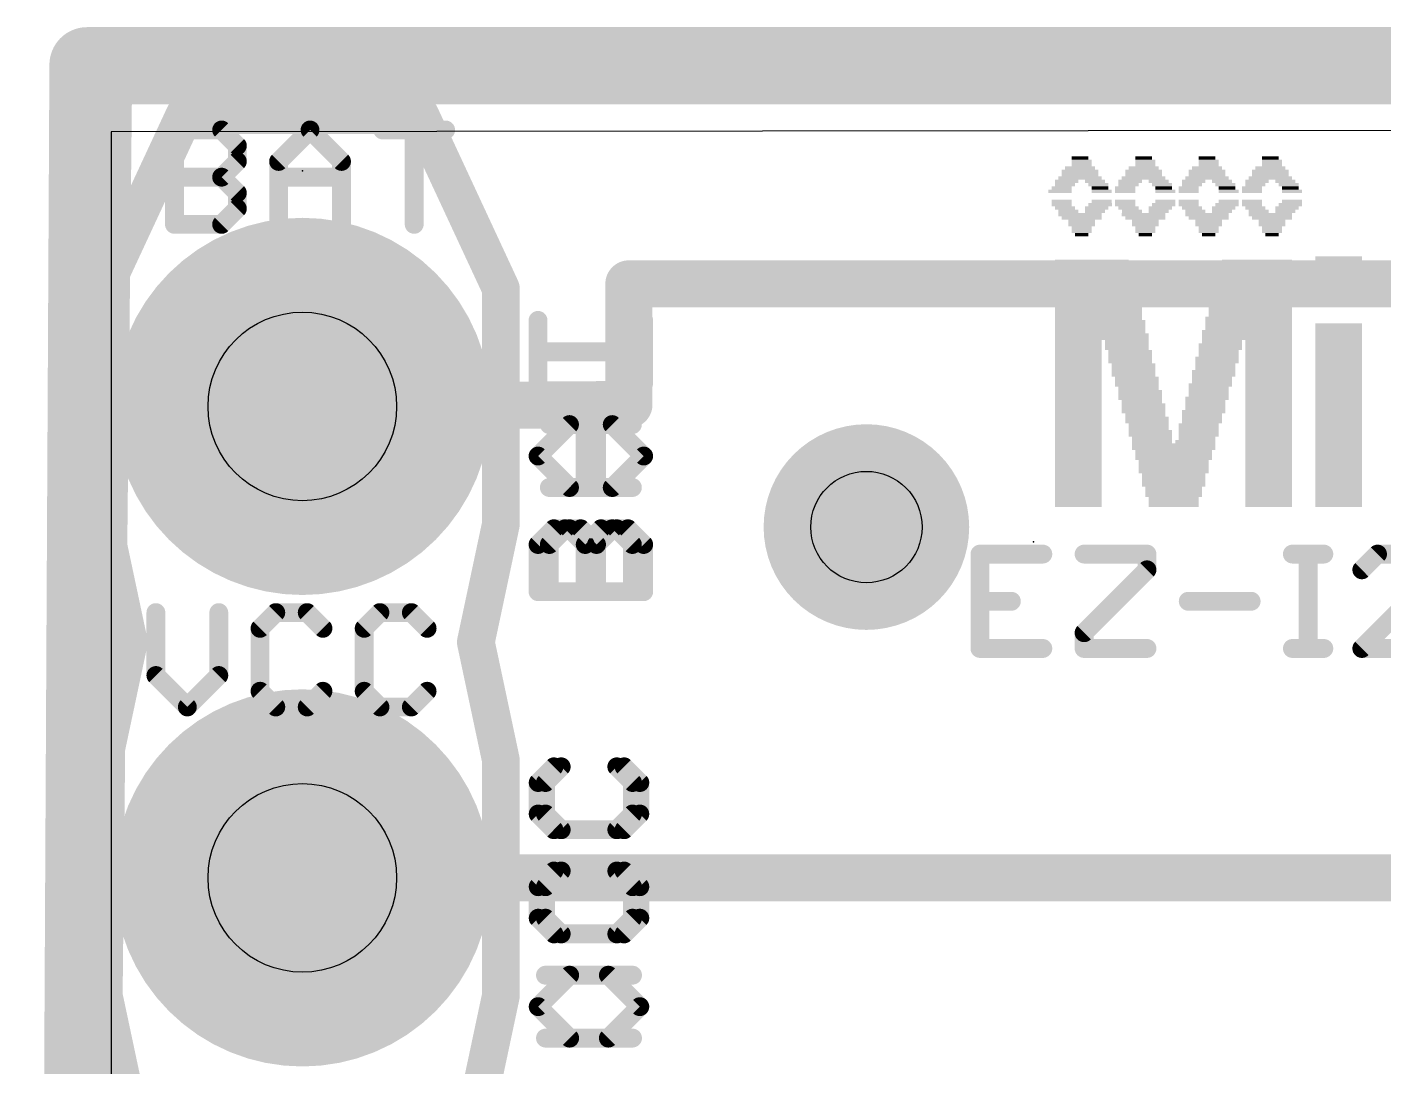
# Model space of a CAD drawing. Extents: x -0.2 to 20.2, y 6.5 to 22.4.
# Drawn here: x -0.24 to 7.07, y 16.78 to 22.38 of the extents above; entities that cross this region are included whole.
import ezdxf

# ---------------------------------------------------------------- set-up
doc = ezdxf.new("R2010")
doc.units = 0
for name, color, linetype in [('1', 14, 'CONTINUOUS'), ('16', 174, 'CONTINUOUS'), ('17', 94, 'CONTINUOUS'), ('18', 94, 'CONTINUOUS'), ('20', 178, 'CONTINUOUS'), ('21', 251, 'CONTINUOUS'), ('23', 178, 'CONTINUOUS'), ('25', 251, 'CONTINUOUS'), ('26', 251, 'CONTINUOUS'), ('29', 251, 'CONTINUOUS'), ('30', 251, 'CONTINUOUS'), ('44', 251, 'CONTINUOUS'), ('51', 251, 'CONTINUOUS')]:
    doc.layers.add(name, color=color, linetype=linetype)

# ---------------------------------------------------------------- blocks, each defined once
blk = doc.blocks.new('RECT')
blk.add_solid([(-0.5, -0.5), (0.5, -0.5), (-0.5, 0.5), (0.5, 0.5)])
blk = doc.blocks.new('ROUNDP')
at = {"const_width": 0.5}
blk.add_lwpolyline([(0, -0.25, 1), (0, 0.25, 1), (0, -0.25)], format="xyb", dxfattribs=at)
blk = doc.blocks.new('ROUNDV')
at = {"const_width": 0.5}
blk.add_lwpolyline([(0, -0.25, 1), (0, 0.25, 1), (0, -0.25)], format="xyb", dxfattribs=at)

msp = doc.modelspace()

# ---------------------------------------------------------------- linework, layer by layer
at = {"layer": '1', "const_width": 0.4064}
for points in [[(-0.04, 6.69), (0.12, 22.17)], [(0.12, 22.17), (19.17, 22.17)]]:
    msp.add_lwpolyline(points, dxfattribs=at)
at = {"layer": '1', "const_width": 0.2032}
for points in [[(0.2216, 22.1689, 1), (0.0184, 22.1711)], [(0.12, 22.2716, 1), (0.12, 22.0684)]]:
    msp.add_lwpolyline(points, format="xyb", dxfattribs=at)
at = {"layer": '16'}
for points, const_width in [([(0, 6.73), (0.08, 22.18)], 0.4064), ([(0.08, 22.18), (19.13, 22.18)], 0.4064), ([(3, 20.35), (3, 21)], 0.254), ([(3, 21), (16.53, 21)], 0.254), ([(1.24, 20.34), (3, 20.35)], 0.254), ([(1.24, 17.8), (19.02, 17.8)], 0.254)]:
    msp.add_lwpolyline(points, dxfattribs=dict(at, const_width=const_width))
for points, const_width in [([(0.08, 22.2816, 1), (0.08, 22.0784)], 0.2032), ([(0.1816, 22.1795, 1), (-0.0216, 22.1805)], 0.2032), ([(3.0635, 21, 1), (2.9365, 21)], 0.127), ([(3, 21.0635, 1), (3, 20.9365)], 0.127), ([(3.0004, 20.2865, 1), (2.9996, 20.4135)], 0.127), ([(1.2396, 20.4035, 1), (1.2404, 20.2765)], 0.127), ([(2.9365, 20.35, 1), (3.0635, 20.35)], 0.127), ([(1.24, 17.8635, 1), (1.24, 17.7365)], 0.127)]:
    msp.add_lwpolyline(points, format="xyb", dxfattribs=dict(at, const_width=const_width))
at = {"layer": '20'}
for p, q in [((20.065, 21.84), (0.21, 21.82)), ((0.21, 21.82), (0.21, 6.61))]:
    msp.add_line(p, q, dxfattribs=at)
at = {"layer": '21', "const_width": 0.2032}
for points in [[(0.17, 20.975), (0.605, 21.91)], [(0.605, 21.91), (1.875, 21.91)], [(1.875, 21.91), (2.31, 20.975)], [(0.17, 19.705), (0.17, 20.975)], [(2.31, 20.975), (2.31, 19.705)], [(0.305, 19.07), (0.17, 19.705)], [(2.31, 19.705), (2.175, 19.07)], [(0.17, 18.435), (0.305, 19.07)], [(2.175, 19.07), (2.31, 18.435)], [(0.17, 17.165), (0.17, 18.435)], [(2.31, 18.435), (2.31, 17.165)], [(0.305, 16.53), (0.17, 17.165)], [(2.31, 17.165), (2.175, 16.53)]]:
    msp.add_lwpolyline(points, dxfattribs=at)
at = {"layer": '21', "const_width": 0.1016}
for points in [[(0.605, 21.9608, 1), (0.605, 21.8592)], [(0.6511, 21.8886, 1), (0.5589, 21.9314)], [(1.9211, 21.9314, 1), (1.8289, 21.8886)], [(1.875, 21.8592, 1), (1.875, 21.9608)], [(0.2208, 20.975, 1), (0.1192, 20.975)], [(2.3608, 20.975, 1), (2.2592, 20.975)], [(0.1239, 20.9964, 1), (0.2161, 20.9536)], [(2.2639, 20.9536, 1), (2.3561, 20.9964)], [(0.2197, 19.7156, 1), (0.1203, 19.6944)], [(0.1192, 19.705, 1), (0.2208, 19.705)], [(2.2592, 19.705, 1), (2.3608, 19.705)], [(2.3597, 19.6944, 1), (2.2603, 19.7156)], [(0.3547, 19.0594, 1), (0.2553, 19.0806)], [(2.2247, 19.0806, 1), (2.1253, 19.0594)], [(0.2553, 19.0594, 1), (0.3547, 19.0806)], [(2.1253, 19.0806, 1), (2.2247, 19.0594)], [(0.2208, 18.435, 1), (0.1192, 18.435)], [(2.3608, 18.435, 1), (2.2592, 18.435)], [(0.1203, 18.4456, 1), (0.2197, 18.4244)], [(2.2603, 18.4244, 1), (2.3597, 18.4456)], [(0.2197, 17.1756, 1), (0.1203, 17.1544)], [(2.3597, 17.1544, 1), (2.2603, 17.1756)], [(0.1192, 17.165, 1), (0.2208, 17.165)], [(2.2592, 17.165, 1), (2.3608, 17.165)]]:
    msp.add_lwpolyline(points, format="xyb", dxfattribs=at)
at = {"layer": '23'}
for p in [(1.24, 21.61), (5.18, 19.61)]:
    msp.add_point(p, dxfattribs=at)
at = {"layer": '25', "const_width": 0.1016}
for points in [[(0.5508, 21.3208), (0.5508, 21.8292)], [(0.5508, 21.8292), (0.805, 21.8292)], [(0.805, 21.8292), (0.8898, 21.7445)], [(1.1121, 21.6598), (1.2816, 21.8292)], [(1.2816, 21.8292), (1.4511, 21.6598)], [(1.6734, 21.8292), (2.0124, 21.8292)], [(1.8429, 21.3208), (1.8429, 21.8292)], [(0.8898, 21.7445), (0.8898, 21.6598)], [(0.8898, 21.6598), (0.805, 21.575)], [(1.1121, 21.3208), (1.1121, 21.6598)], [(1.4511, 21.6598), (1.4511, 21.3208)], [(0.5508, 21.575), (0.805, 21.575)], [(0.805, 21.575), (0.8898, 21.4903)], [(1.1121, 21.575), (1.4511, 21.575)], [(0.8898, 21.4903), (0.8898, 21.4055)], [(0.8898, 21.4055), (0.805, 21.3208)], [(0.805, 21.3208), (0.5508, 21.3208)], [(2.5104, 20.4645), (2.5104, 20.8034)], [(3.0188, 20.634), (2.5104, 20.634)], [(2.5104, 20.0727), (2.6798, 20.2421)], [(2.6798, 20.2421), (3.0188, 20.2421)], [(2.7646, 19.9032), (2.7646, 20.2421)], [(2.6798, 19.9032), (2.5104, 20.0727)], [(3.0188, 19.9032), (2.6798, 19.9032)], [(2.5104, 19.5961), (2.5951, 19.6808)], [(2.5951, 19.6808), (2.6798, 19.6808)], [(2.6798, 19.6808), (2.7646, 19.5961)], [(2.7646, 19.5961), (2.8493, 19.6808)], [(2.8493, 19.6808), (2.9341, 19.6808)], [(2.9341, 19.6808), (3.0188, 19.5961)], [(2.5104, 19.3419), (2.5104, 19.5961)], [(2.7646, 19.3419), (2.7646, 19.5961)], [(3.0188, 19.5961), (3.0188, 19.3419)], [(5.2308, 19.5444), (4.8919, 19.5444)], [(4.8919, 19.5444), (4.8919, 19.036)], [(5.4532, 19.5444), (5.7922, 19.5444)], [(5.7922, 19.5444), (5.7922, 19.4597)], [(6.5758, 19.5444), (6.7453, 19.5444)], [(6.6606, 19.036), (6.6606, 19.5444)], [(7.0348, 19.5444), (6.95, 19.4597)], [(7.2042, 19.5444), (7.0348, 19.5444)], [(5.7922, 19.4597), (5.4532, 19.1207)], [(3.0188, 19.3419), (2.5104, 19.3419)], [(6.95, 19.036), (7.289, 19.375)], [(4.8919, 19.2902), (5.0614, 19.2902)], [(6.0145, 19.2902), (6.3535, 19.2902)], [(0.4508, 19.2292), (0.4508, 18.8903)], [(0.7898, 18.8903), (0.7898, 19.2292)], [(1.0968, 19.2292), (1.0121, 19.1445)], [(1.2663, 19.2292), (1.0968, 19.2292)], [(1.3511, 19.1445), (1.2663, 19.2292)], [(1.6582, 19.2292), (1.5734, 19.1445)], [(1.8276, 19.2292), (1.6582, 19.2292)], [(1.9124, 19.1445), (1.8276, 19.2292)], [(1.0121, 19.1445), (1.0121, 18.8055)], [(1.5734, 19.1445), (1.5734, 18.8055)], [(5.4532, 19.1207), (5.4532, 19.036)], [(4.8919, 19.036), (5.2308, 19.036)], [(5.4532, 19.036), (5.7922, 19.036)], [(6.5758, 19.036), (6.7453, 19.036)], [(7.289, 19.036), (6.95, 19.036)], [(0.4508, 18.8903), (0.6203, 18.7208)], [(0.6203, 18.7208), (0.7898, 18.8903)], [(1.0121, 18.8055), (1.0968, 18.7208)], [(1.2663, 18.7208), (1.3511, 18.8055)], [(1.5734, 18.8055), (1.6582, 18.7208)], [(1.8276, 18.7208), (1.9124, 18.8055)], [(1.0968, 18.7208), (1.2663, 18.7208)], [(1.6582, 18.7208), (1.8276, 18.7208)], [(2.6351, 18.3984), (2.5504, 18.3137)], [(3.0588, 18.3137), (2.9741, 18.3984)], [(2.5504, 18.3137), (2.5504, 18.1442)], [(3.0588, 18.1442), (3.0588, 18.3137)], [(2.5504, 18.1442), (2.6351, 18.0595)], [(2.9741, 18.0595), (3.0588, 18.1442)], [(2.6351, 18.0595), (2.9741, 18.0595)], [(2.6351, 17.8371), (2.5504, 17.7524)], [(3.0588, 17.7524), (2.9741, 17.8371)], [(2.5504, 17.7524), (2.5504, 17.5829)], [(3.0588, 17.5829), (3.0588, 17.7524)], [(2.5504, 17.5829), (2.6351, 17.4982)], [(2.9741, 17.4982), (3.0588, 17.5829)], [(2.6351, 17.4982), (2.9741, 17.4982)], [(2.8893, 17.2758), (2.5504, 17.2758)], [(3.0588, 17.1063), (2.8893, 17.2758)], [(2.8893, 16.9369), (3.0588, 17.1063)], [(2.5504, 16.9369), (2.8893, 16.9369)]]:
    msp.add_lwpolyline(points, dxfattribs=at)
at = {"layer": '25', "const_width": 0.0508}
for points in [[(0.5762, 21.8292, 1), (0.5254, 21.8292)], [(0.5508, 21.8546, 1), (0.5508, 21.8038)], [(0.823, 21.8472, 1), (0.7871, 21.8113)], [(0.805, 21.8038, 1), (0.805, 21.8546)], [(1.2995, 21.8472, 1), (1.2636, 21.8113)], [(1.2995, 21.8113, 1), (1.2636, 21.8472)], [(1.6734, 21.8546, 1), (1.6734, 21.8038)], [(1.8683, 21.8292, 1), (1.8175, 21.8292)], [(2.0124, 21.8038, 1), (2.0124, 21.8546)], [(0.9152, 21.7445, 1), (0.8644, 21.7445)], [(0.8718, 21.7265, 1), (0.9077, 21.7625)], [(0.8644, 21.6598, 1), (0.9152, 21.6598)], [(0.9077, 21.6418, 1), (0.8718, 21.6777)], [(1.1375, 21.6598, 1), (1.0867, 21.6598)], [(1.0941, 21.6777, 1), (1.1301, 21.6418)], [(1.4765, 21.6598, 1), (1.4257, 21.6598)], [(1.4331, 21.6418, 1), (1.469, 21.6777)], [(0.5508, 21.6004, 1), (0.5508, 21.5496)], [(0.823, 21.593, 1), (0.7871, 21.5571)], [(0.7871, 21.593, 1), (0.823, 21.5571)], [(0.805, 21.5496, 1), (0.805, 21.6004)], [(1.1121, 21.6004, 1), (1.1121, 21.5496)], [(1.4511, 21.5496, 1), (1.4511, 21.6004)], [(0.9152, 21.4903, 1), (0.8644, 21.4903)], [(0.8718, 21.4723, 1), (0.9077, 21.5082)], [(0.8644, 21.4055, 1), (0.9152, 21.4055)], [(0.9077, 21.3876, 1), (0.8718, 21.4235)], [(0.5508, 21.3462, 1), (0.5508, 21.2954)], [(0.7871, 21.3388, 1), (0.823, 21.3028)], [(0.805, 21.2954, 1), (0.805, 21.3462)], [(0.5254, 21.3208, 1), (0.5762, 21.3208)], [(1.0867, 21.3208, 1), (1.1375, 21.3208)], [(1.4257, 21.3208, 1), (1.4765, 21.3208)], [(1.8175, 21.3208, 1), (1.8683, 21.3208)], [(2.5358, 20.8034, 1), (2.485, 20.8034)], [(2.5104, 20.6594, 1), (2.5104, 20.6086)], [(3.0188, 20.6086, 1), (3.0188, 20.6594)], [(2.485, 20.4645, 1), (2.5358, 20.4645)], [(2.6798, 20.2675, 1), (2.6798, 20.2167)], [(2.6978, 20.2242, 1), (2.6619, 20.2601)], [(2.79, 20.2421, 1), (2.7392, 20.2421)], [(3.0188, 20.2167, 1), (3.0188, 20.2675)], [(2.5283, 20.0906, 1), (2.4924, 20.0547)], [(2.4924, 20.0906, 1), (2.5283, 20.0547)], [(2.6798, 19.9286, 1), (2.6798, 19.8778)], [(2.6619, 19.8852, 1), (2.6978, 19.9211)], [(2.7392, 19.9032, 1), (2.79, 19.9032)], [(3.0188, 19.8778, 1), (3.0188, 19.9286)], [(2.5951, 19.7062, 1), (2.5951, 19.6554)], [(2.6131, 19.6629, 1), (2.5771, 19.6988)], [(2.6978, 19.6988, 1), (2.6619, 19.6629)], [(2.6798, 19.6554, 1), (2.6798, 19.7062)], [(2.8493, 19.7062, 1), (2.8493, 19.6554)], [(2.8673, 19.6629, 1), (2.8314, 19.6988)], [(2.952, 19.6988, 1), (2.9161, 19.6629)], [(2.9341, 19.6554, 1), (2.9341, 19.7062)], [(2.5358, 19.5961, 1), (2.485, 19.5961)], [(2.4924, 19.614, 1), (2.5283, 19.5781)], [(2.79, 19.5961, 1), (2.7392, 19.5961)], [(2.7466, 19.614, 1), (2.7825, 19.5781)], [(2.7466, 19.5781, 1), (2.7825, 19.614)], [(3.0442, 19.5961, 1), (2.9934, 19.5961)], [(3.0008, 19.5781, 1), (3.0368, 19.614)], [(4.8919, 19.5698, 1), (4.8919, 19.519)], [(4.9173, 19.5444, 1), (4.8665, 19.5444)], [(5.2308, 19.519, 1), (5.2308, 19.5698)], [(5.4532, 19.5698, 1), (5.4532, 19.519)], [(5.8176, 19.5444, 1), (5.7668, 19.5444)], [(5.7922, 19.519, 1), (5.7922, 19.5698)], [(6.5758, 19.5698, 1), (6.5758, 19.519)], [(6.686, 19.5444, 1), (6.6352, 19.5444)], [(6.7453, 19.519, 1), (6.7453, 19.5698)], [(7.0348, 19.5698, 1), (7.0348, 19.519)], [(7.0527, 19.5265, 1), (7.0168, 19.5624)], [(5.7668, 19.4597, 1), (5.8176, 19.4597)], [(5.8101, 19.4417, 1), (5.7742, 19.4777)], [(6.9321, 19.4777, 1), (6.968, 19.4417)], [(2.5104, 19.3673, 1), (2.5104, 19.3165)], [(3.0188, 19.3165, 1), (3.0188, 19.3673)], [(2.485, 19.3419, 1), (2.5358, 19.3419)], [(2.7392, 19.3419, 1), (2.79, 19.3419)], [(2.9934, 19.3419, 1), (3.0442, 19.3419)], [(4.8919, 19.3156, 1), (4.8919, 19.2648)], [(5.0614, 19.2648, 1), (5.0614, 19.3156)], [(6.0145, 19.3156, 1), (6.0145, 19.2648)], [(6.3535, 19.2648, 1), (6.3535, 19.3156)], [(0.4762, 19.2292, 1), (0.4254, 19.2292)], [(0.8152, 19.2292, 1), (0.7644, 19.2292)], [(1.0968, 19.2546, 1), (1.0968, 19.2038)], [(1.1148, 19.2113, 1), (1.0789, 19.2472)], [(1.2843, 19.2472, 1), (1.2484, 19.2113)], [(1.2663, 19.2038, 1), (1.2663, 19.2546)], [(1.6582, 19.2546, 1), (1.6582, 19.2038)], [(1.6761, 19.2113, 1), (1.6402, 19.2472)], [(1.8456, 19.2472, 1), (1.8097, 19.2113)], [(1.8276, 19.2038, 1), (1.8276, 19.2546)], [(0.9941, 19.1625, 1), (1.0301, 19.1265)], [(1.0375, 19.1445, 1), (0.9867, 19.1445)], [(1.3331, 19.1265, 1), (1.369, 19.1625)], [(1.5988, 19.1445, 1), (1.548, 19.1445)], [(1.5555, 19.1625, 1), (1.5914, 19.1265)], [(1.8944, 19.1265, 1), (1.9303, 19.1625)], [(5.4786, 19.1207, 1), (5.4278, 19.1207)], [(5.4352, 19.1387, 1), (5.4712, 19.1028)], [(4.8919, 19.0614, 1), (4.8919, 19.0106)], [(5.2308, 19.0106, 1), (5.2308, 19.0614)], [(5.4532, 19.0614, 1), (5.4532, 19.0106)], [(5.7922, 19.0106, 1), (5.7922, 19.0614)], [(6.5758, 19.0614, 1), (6.5758, 19.0106)], [(6.7453, 19.0106, 1), (6.7453, 19.0614)], [(6.95, 19.0614, 1), (6.95, 19.0106)], [(4.8665, 19.036, 1), (4.9173, 19.036)], [(5.4278, 19.036, 1), (5.4786, 19.036)], [(6.6352, 19.036, 1), (6.686, 19.036)], [(6.9321, 19.054, 1), (6.968, 19.018)], [(0.4688, 18.9082, 1), (0.4328, 18.8723)], [(0.8077, 18.8723, 1), (0.7718, 18.9082)], [(0.4254, 18.8903, 1), (0.4762, 18.8903)], [(0.7644, 18.8903, 1), (0.8152, 18.8903)], [(1.0301, 18.8235, 1), (0.9941, 18.7876)], [(0.9867, 18.8055, 1), (1.0375, 18.8055)], [(1.369, 18.7876, 1), (1.3331, 18.8235)], [(1.548, 18.8055, 1), (1.5988, 18.8055)], [(1.5914, 18.8235, 1), (1.5555, 18.7876)], [(1.9303, 18.7876, 1), (1.8944, 18.8235)], [(0.6023, 18.7388, 1), (0.6382, 18.7028)], [(0.6023, 18.7028, 1), (0.6382, 18.7388)], [(1.0968, 18.7462, 1), (1.0968, 18.6954)], [(1.0789, 18.7028, 1), (1.1148, 18.7388)], [(1.2484, 18.7388, 1), (1.2843, 18.7028)], [(1.2663, 18.6954, 1), (1.2663, 18.7462)], [(1.6582, 18.7462, 1), (1.6582, 18.6954)], [(1.6402, 18.7028, 1), (1.6761, 18.7388)], [(1.8097, 18.7388, 1), (1.8456, 18.7028)], [(1.8276, 18.6954, 1), (1.8276, 18.7462)], [(2.6531, 18.3805, 1), (2.6171, 18.4164)], [(2.992, 18.4164, 1), (2.9561, 18.3805)], [(2.5324, 18.3317, 1), (2.5683, 18.2957)], [(2.5758, 18.3137, 1), (2.525, 18.3137)], [(3.0842, 18.3137, 1), (3.0334, 18.3137)], [(3.0408, 18.2957, 1), (3.0768, 18.3317)], [(2.5683, 18.1622, 1), (2.5324, 18.1263)], [(2.525, 18.1442, 1), (2.5758, 18.1442)], [(3.0334, 18.1442, 1), (3.0842, 18.1442)], [(3.0768, 18.1263, 1), (3.0408, 18.1622)], [(2.6351, 18.0849, 1), (2.6351, 18.0341)], [(2.6171, 18.0415, 1), (2.6531, 18.0774)], [(2.9561, 18.0774, 1), (2.992, 18.0415)], [(2.9741, 18.0341, 1), (2.9741, 18.0849)], [(2.6531, 17.8192, 1), (2.6171, 17.8551)], [(2.992, 17.8551, 1), (2.9561, 17.8192)], [(2.5324, 17.7704, 1), (2.5683, 17.7344)], [(2.5758, 17.7524, 1), (2.525, 17.7524)], [(3.0842, 17.7524, 1), (3.0334, 17.7524)], [(3.0408, 17.7344, 1), (3.0768, 17.7704)], [(2.5683, 17.6009, 1), (2.5324, 17.565)], [(3.0768, 17.565, 1), (3.0408, 17.6009)], [(2.525, 17.5829, 1), (2.5758, 17.5829)], [(2.6351, 17.5236, 1), (2.6351, 17.4728)], [(2.9741, 17.4728, 1), (2.9741, 17.5236)], [(3.0334, 17.5829, 1), (3.0842, 17.5829)], [(2.6171, 17.4802, 1), (2.6531, 17.5161)], [(2.9561, 17.5161, 1), (2.992, 17.4802)], [(2.5504, 17.3012, 1), (2.5504, 17.2504)], [(2.9073, 17.2938, 1), (2.8714, 17.2579)], [(2.8893, 17.2504, 1), (2.8893, 17.3012)], [(3.0768, 17.0884, 1), (3.0408, 17.1243)], [(3.0408, 17.0884, 1), (3.0768, 17.1243)], [(2.5504, 16.9623, 1), (2.5504, 16.9115)], [(2.8714, 16.9548, 1), (2.9073, 16.9189)], [(2.8893, 16.9115, 1), (2.8893, 16.9623)]]:
    msp.add_lwpolyline(points, format="xyb", dxfattribs=at)
at = {"layer": '26', "const_width": 0.1016}
for points in [[(3.0796, 20.4645), (3.0796, 20.8034)], [(2.5712, 20.634), (3.0796, 20.634)], [(2.9102, 20.2421), (2.5712, 20.2421)], [(2.8254, 19.9032), (2.8254, 20.2421)], [(3.0796, 20.0727), (2.9102, 20.2421)], [(2.9102, 19.9032), (3.0796, 20.0727)], [(2.5712, 19.9032), (2.9102, 19.9032)], [(2.6559, 19.6808), (2.5712, 19.5961)], [(2.7407, 19.6808), (2.6559, 19.6808)], [(2.8254, 19.5961), (2.7407, 19.6808)], [(2.9102, 19.6808), (2.8254, 19.5961)], [(2.9949, 19.6808), (2.9102, 19.6808)], [(3.0796, 19.5961), (2.9949, 19.6808)], [(2.5712, 19.5961), (2.5712, 19.3419)], [(2.8254, 19.3419), (2.8254, 19.5961)], [(3.0796, 19.3419), (3.0796, 19.5961)], [(2.5712, 19.3419), (3.0796, 19.3419)], [(2.5112, 18.3137), (2.5959, 18.3984)], [(2.9349, 18.3984), (3.0196, 18.3137)], [(2.5112, 18.1442), (2.5112, 18.3137)], [(3.0196, 18.3137), (3.0196, 18.1442)], [(2.5959, 18.0595), (2.5112, 18.1442)], [(3.0196, 18.1442), (2.9349, 18.0595)], [(2.9349, 18.0595), (2.5959, 18.0595)], [(2.5112, 17.7524), (2.5959, 17.8371)], [(2.9349, 17.8371), (3.0196, 17.7524)], [(2.5112, 17.5829), (2.5112, 17.7524)], [(3.0196, 17.7524), (3.0196, 17.5829)], [(2.5959, 17.4982), (2.5112, 17.5829)], [(3.0196, 17.5829), (2.9349, 17.4982)], [(2.9349, 17.4982), (2.5959, 17.4982)], [(2.5112, 17.1063), (2.6807, 17.2758)], [(2.6807, 17.2758), (3.0196, 17.2758)], [(2.6807, 16.9369), (2.5112, 17.1063)], [(3.0196, 16.9369), (2.6807, 16.9369)]]:
    msp.add_lwpolyline(points, dxfattribs=at)
at = {"layer": '26', "const_width": 0.0508}
for points in [[(3.105, 20.8034, 1), (3.0542, 20.8034)], [(2.5712, 20.6594, 1), (2.5712, 20.6086)], [(3.0796, 20.6086, 1), (3.0796, 20.6594)], [(3.0542, 20.4645, 1), (3.105, 20.4645)], [(2.5712, 20.2675, 1), (2.5712, 20.2167)], [(2.8508, 20.2421, 1), (2.8, 20.2421)], [(2.9281, 20.2601, 1), (2.8922, 20.2242)], [(2.9102, 20.2167, 1), (2.9102, 20.2675)], [(3.0976, 20.0547, 1), (3.0617, 20.0906)], [(3.0617, 20.0547, 1), (3.0976, 20.0906)], [(2.5712, 19.9286, 1), (2.5712, 19.8778)], [(2.8, 19.9032, 1), (2.8508, 19.9032)], [(2.8922, 19.9211, 1), (2.9281, 19.8852)], [(2.9102, 19.8778, 1), (2.9102, 19.9286)], [(2.6559, 19.7062, 1), (2.6559, 19.6554)], [(2.6739, 19.6629, 1), (2.638, 19.6988)], [(2.7586, 19.6988, 1), (2.7227, 19.6629)], [(2.7407, 19.6554, 1), (2.7407, 19.7062)], [(2.9102, 19.7062, 1), (2.9102, 19.6554)], [(2.9281, 19.6629, 1), (2.8922, 19.6988)], [(3.0129, 19.6988, 1), (2.9769, 19.6629)], [(2.9949, 19.6554, 1), (2.9949, 19.7062)], [(2.5966, 19.5961, 1), (2.5458, 19.5961)], [(2.5532, 19.614, 1), (2.5892, 19.5781)], [(2.8508, 19.5961, 1), (2.8, 19.5961)], [(2.8075, 19.614, 1), (2.8434, 19.5781)], [(2.8075, 19.5781, 1), (2.8434, 19.614)], [(3.105, 19.5961, 1), (3.0542, 19.5961)], [(3.0617, 19.5781, 1), (3.0976, 19.614)], [(2.5712, 19.3673, 1), (2.5712, 19.3165)], [(3.0796, 19.3165, 1), (3.0796, 19.3673)], [(2.5458, 19.3419, 1), (2.5966, 19.3419)], [(2.8, 19.3419, 1), (2.8508, 19.3419)], [(3.0542, 19.3419, 1), (3.105, 19.3419)], [(2.6139, 18.3805, 1), (2.578, 18.4164)], [(2.9529, 18.4164, 1), (2.9169, 18.3805)], [(2.4932, 18.3317, 1), (2.5292, 18.2957)], [(2.5366, 18.3137, 1), (2.4858, 18.3137)], [(3.045, 18.3137, 1), (2.9942, 18.3137)], [(3.0017, 18.2957, 1), (3.0376, 18.3317)], [(2.5292, 18.1622, 1), (2.4932, 18.1263)], [(2.4858, 18.1442, 1), (2.5366, 18.1442)], [(2.9942, 18.1442, 1), (3.045, 18.1442)], [(3.0376, 18.1263, 1), (3.0017, 18.1622)], [(2.5959, 18.0849, 1), (2.5959, 18.0341)], [(2.578, 18.0415, 1), (2.6139, 18.0774)], [(2.9169, 18.0774, 1), (2.9529, 18.0415)], [(2.9349, 18.0341, 1), (2.9349, 18.0849)], [(2.6139, 17.8192, 1), (2.578, 17.8551)], [(2.9529, 17.8551, 1), (2.9169, 17.8192)], [(2.4932, 17.7704, 1), (2.5292, 17.7344)], [(2.5366, 17.7524, 1), (2.4858, 17.7524)], [(3.045, 17.7524, 1), (2.9942, 17.7524)], [(3.0017, 17.7344, 1), (3.0376, 17.7704)], [(2.5292, 17.6009, 1), (2.4932, 17.565)], [(3.0376, 17.565, 1), (3.0017, 17.6009)], [(2.4858, 17.5829, 1), (2.5366, 17.5829)], [(2.5959, 17.5236, 1), (2.5959, 17.4728)], [(2.9349, 17.4728, 1), (2.9349, 17.5236)], [(2.9942, 17.5829, 1), (3.045, 17.5829)], [(2.578, 17.4802, 1), (2.6139, 17.5161)], [(2.9169, 17.5161, 1), (2.9529, 17.4802)], [(2.6807, 17.3012, 1), (2.6807, 17.2504)], [(2.6986, 17.2579, 1), (2.6627, 17.2938)], [(3.0196, 17.2504, 1), (3.0196, 17.3012)], [(2.5292, 17.1243, 1), (2.4932, 17.0884)], [(2.4932, 17.1243, 1), (2.5292, 17.0884)], [(2.6807, 16.9623, 1), (2.6807, 16.9115)], [(2.6627, 16.9189, 1), (2.6986, 16.9548)], [(3.0196, 16.9115, 1), (3.0196, 16.9623)]]:
    msp.add_lwpolyline(points, format="xyb", dxfattribs=at)
at = {"layer": '44'}
for centre, radius in [((1.24, 20.34), 0.508), ((4.28, 19.69), 0.3), ((1.24, 17.8), 0.508)]:
    msp.add_circle(centre, radius, dxfattribs=at)

# ---------------------------------------------------------------- block references
at = {"layer": '17', "xscale": 1.8796, "yscale": 1.8796, "rotation": 180}
for p in [(1.24, 20.34), (1.24, 20.34), (1.24, 17.8), (1.24, 17.8)]:
    msp.add_blockref('ROUNDP', p, dxfattribs=at)
at = {"layer": '18', "xscale": 0.9556, "yscale": 0.9556}
msp.add_blockref('ROUNDV', (4.28, 19.69), dxfattribs=at)
msp.add_blockref('ROUNDV', (4.28, 19.69), dxfattribs=at)
at = {"layer": '21', "yscale": 0.018}
for p, xscale in [((5.4318, 21.6783), 0.09), ((5.4408, 21.6604), 0.1079), ((5.4408, 21.6424), 0.1079), ((5.7736, 21.6783), 0.0899), ((5.7826, 21.6604), 0.1079), ((5.7826, 21.6424), 0.1079), ((6.1242, 21.6604), 0.1079), ((6.1242, 21.6424), 0.1079), ((6.1153, 21.6783), 0.0899), ((6.4569, 21.6783), 0.0899), ((6.466, 21.6604), 0.1079), ((6.466, 21.6424), 0.1079), ((5.4318, 21.5704), 0.2338), ((5.4318, 21.6064), 0.1978), ((5.4318, 21.5884), 0.1978), ((5.4318, 21.6244), 0.1618), ((5.7735, 21.5704), 0.2338), ((5.7735, 21.6064), 0.1978), ((5.7735, 21.5884), 0.1978), ((5.7736, 21.6244), 0.1619), ((6.1153, 21.5704), 0.2339), ((6.1153, 21.6064), 0.1979), ((6.1153, 21.5884), 0.1979), ((6.1153, 21.6244), 0.1619), ((6.457, 21.5704), 0.2338), ((6.457, 21.6064), 0.1978), ((6.457, 21.5884), 0.1978), ((6.4569, 21.6244), 0.1619), ((5.3239, 21.4985), 0.1259), ((5.3329, 21.5165), 0.1079), ((5.3599, 21.5524), 0.1259), ((5.3509, 21.5345), 0.1079), ((5.5128, 21.5524), 0.1079), ((5.5308, 21.5345), 0.1079), ((5.5397, 21.5165), 0.09), ((5.5487, 21.4985), 0.108), ((5.6746, 21.5165), 0.108), ((5.6746, 21.4985), 0.108), ((5.6926, 21.5345), 0.1079), ((5.7016, 21.5524), 0.1259), ((5.8544, 21.5524), 0.1079), ((5.8725, 21.5345), 0.1079), ((5.8815, 21.5165), 0.0899), ((5.8905, 21.4985), 0.1079), ((6.0164, 21.5165), 0.1079), ((6.0164, 21.4985), 0.1079), ((6.0343, 21.5345), 0.1079), ((6.0434, 21.5524), 0.1259), ((6.1962, 21.5524), 0.1079), ((6.2142, 21.5345), 0.1079), ((6.2321, 21.4985), 0.1079), ((6.2232, 21.5165), 0.0899), ((6.3581, 21.5165), 0.1079), ((6.3581, 21.4985), 0.1079), ((6.3761, 21.5345), 0.1079), ((6.3851, 21.5524), 0.1259), ((6.538, 21.5524), 0.1079), ((6.5559, 21.5345), 0.108), ((6.5649, 21.5165), 0.09), ((6.5739, 21.4985), 0.1079), ((5.3329, 21.4445), 0.1079), ((5.3329, 21.4265), 0.1079), ((5.5398, 21.4265), 0.1259), ((5.5487, 21.4445), 0.108), ((5.6746, 21.4445), 0.108), ((5.6746, 21.4265), 0.108), ((5.8815, 21.4265), 0.1259), ((5.8905, 21.4445), 0.1079), ((6.0164, 21.4445), 0.1079), ((6.0164, 21.4265), 0.1079), ((6.2232, 21.4265), 0.1259), ((6.2321, 21.4445), 0.1079), ((6.3581, 21.4445), 0.1079), ((6.3581, 21.4265), 0.1079), ((6.5649, 21.4265), 0.1259), ((6.5739, 21.4445), 0.1079), ((5.3509, 21.4086), 0.1079), ((5.3689, 21.3906), 0.1079), ((5.4318, 21.3726), 0.2338), ((5.4408, 21.3546), 0.2158), ((5.5217, 21.4086), 0.1259), ((5.5128, 21.3906), 0.1079), ((5.6926, 21.4086), 0.1079), ((5.7106, 21.3906), 0.1079), ((5.7735, 21.3726), 0.2338), ((5.7825, 21.3546), 0.2158), ((5.8544, 21.3906), 0.1079), ((5.8635, 21.4086), 0.1259), ((6.0343, 21.4086), 0.1079), ((6.0523, 21.3906), 0.108), ((6.1153, 21.3726), 0.2339), ((6.1242, 21.3546), 0.2159), ((6.2052, 21.4086), 0.1259), ((6.1962, 21.3906), 0.1079), ((6.3761, 21.4086), 0.1079), ((6.3941, 21.3906), 0.1079), ((6.457, 21.3726), 0.2338), ((6.466, 21.3546), 0.2158), ((6.547, 21.4086), 0.1259), ((6.538, 21.3906), 0.1079), ((5.4408, 21.3366), 0.1439), ((5.4408, 21.3186), 0.1439), ((5.4408, 21.3006), 0.1079), ((5.4408, 21.2827), 0.1079), ((5.7826, 21.3366), 0.1439), ((5.7826, 21.3186), 0.1439), ((5.7826, 21.3006), 0.1079), ((5.7826, 21.2827), 0.1079), ((6.1242, 21.3366), 0.1439), ((6.1242, 21.3186), 0.1439), ((6.1242, 21.3006), 0.1079), ((6.1242, 21.2827), 0.1079), ((6.466, 21.3366), 0.1439), ((6.466, 21.3186), 0.1439), ((6.466, 21.3006), 0.1079), ((6.466, 21.2827), 0.1079), ((5.4408, 21.2647), 0.072), ((5.7825, 21.2647), 0.072), ((6.1242, 21.2647), 0.0719), ((6.466, 21.2647), 0.0719), ((6.8257, 21.1388), 0.2518), ((5.4948, 21.1208), 0.3957), ((5.4948, 21.1028), 0.3957), ((5.5038, 21.0848), 0.4137), ((5.5038, 21.0668), 0.4137), ((6.3761, 21.1028), 0.3957), ((6.3761, 21.0848), 0.3957), ((6.3761, 21.0668), 0.3957), ((6.3851, 21.1208), 0.3777), ((6.8257, 21.1208), 0.2518), ((6.8257, 21.1028), 0.2518), ((6.8257, 21.0848), 0.2518), ((6.8257, 21.0668), 0.2518), ((5.5038, 21.0489), 0.4137), ((5.5038, 21.0309), 0.4137), ((5.5128, 21.0129), 0.4317), ((5.5128, 20.9949), 0.4317), ((5.5128, 20.9769), 0.4317), ((6.367, 21.0309), 0.4137), ((6.367, 21.0129), 0.4137), ((6.367, 20.9949), 0.4137), ((6.367, 20.9769), 0.4137), ((6.3761, 21.0489), 0.3957), ((6.8257, 21.0489), 0.2518), ((6.8257, 21.0309), 0.2518), ((6.8257, 21.0129), 0.2518), ((6.8257, 20.9949), 0.2518), ((6.8257, 20.9769), 0.2518), ((5.5217, 20.9409), 0.4496), ((5.5217, 20.923), 0.4496), ((5.5217, 20.905), 0.4496), ((5.5128, 20.9589), 0.4317), ((6.3581, 20.9589), 0.4317), ((6.3581, 20.9409), 0.4317), ((6.3581, 20.923), 0.4317), ((6.3581, 20.905), 0.4317), ((6.8257, 20.9589), 0.2518), ((6.8257, 20.9409), 0.2518), ((6.8257, 20.923), 0.2518), ((6.8257, 20.905), 0.2518), ((5.5217, 20.887), 0.4496), ((5.5307, 20.869), 0.4676), ((5.5307, 20.851), 0.4676), ((5.5307, 20.833), 0.4676), ((6.3491, 20.887), 0.4497), ((6.3491, 20.869), 0.4497), ((6.3491, 20.851), 0.4497), ((6.3491, 20.833), 0.4497), ((5.5307, 20.815), 0.4676), ((5.5397, 20.7971), 0.4856), ((5.5397, 20.7791), 0.4856), ((5.5397, 20.7611), 0.4856), ((6.3401, 20.815), 0.4676), ((6.3401, 20.7971), 0.4676), ((6.3401, 20.7791), 0.4676), ((6.3401, 20.7611), 0.4676), ((6.8257, 20.7791), 0.2518), ((6.8257, 20.7611), 0.2518), ((5.5397, 20.7431), 0.4856), ((5.5487, 20.7251), 0.5036), ((5.5487, 20.7071), 0.5036), ((5.4228, 20.6891), 0.2518), ((5.6836, 20.6891), 0.2338), ((6.3311, 20.7431), 0.4856), ((6.3311, 20.7251), 0.4856), ((6.3311, 20.7071), 0.4856), ((6.1962, 20.6891), 0.2158), ((6.448, 20.6891), 0.2518), ((6.8257, 20.7431), 0.2518), ((6.8257, 20.7251), 0.2518), ((6.8257, 20.7071), 0.2518), ((6.8257, 20.6891), 0.2518), ((5.4228, 20.6712), 0.2518), ((5.4228, 20.6532), 0.2518), ((5.4228, 20.6352), 0.2518), ((5.4228, 20.6172), 0.2518), ((5.6836, 20.6712), 0.2338), ((5.6836, 20.6532), 0.2338), ((5.7016, 20.6352), 0.2338), ((5.7016, 20.6172), 0.2338), ((6.1872, 20.6712), 0.2338), ((6.1872, 20.6532), 0.2338), ((6.1782, 20.6352), 0.2158), ((6.1782, 20.6172), 0.2158), ((6.448, 20.6712), 0.2518), ((6.448, 20.6532), 0.2518), ((6.448, 20.6352), 0.2518), ((6.448, 20.6172), 0.2518), ((6.8257, 20.6712), 0.2518), ((6.8257, 20.6532), 0.2518), ((6.8257, 20.6352), 0.2518), ((6.8257, 20.6172), 0.2518), ((5.4228, 20.5992), 0.2518), ((5.4228, 20.5812), 0.2518), ((5.4228, 20.5632), 0.2518), ((5.4228, 20.5452), 0.2518), ((5.7016, 20.5992), 0.2338), ((5.7016, 20.5812), 0.2338), ((5.7196, 20.5632), 0.2338), ((5.7196, 20.5452), 0.2338), ((6.1692, 20.5992), 0.2338), ((6.1692, 20.5812), 0.2338), ((6.1602, 20.5632), 0.2158), ((6.1602, 20.5452), 0.2158), ((6.448, 20.5992), 0.2518), ((6.448, 20.5812), 0.2518), ((6.448, 20.5632), 0.2518), ((6.448, 20.5452), 0.2518), ((6.8257, 20.5992), 0.2518), ((6.8257, 20.5812), 0.2518), ((6.8257, 20.5632), 0.2518), ((6.8257, 20.5452), 0.2518), ((5.4228, 20.5273), 0.2518), ((5.4228, 20.5093), 0.2518), ((5.4228, 20.4913), 0.2518), ((5.4228, 20.4733), 0.2518), ((5.7196, 20.5273), 0.2338), ((5.7196, 20.5093), 0.2338), ((5.7376, 20.4913), 0.2339), ((5.7376, 20.4733), 0.2339), ((6.1512, 20.5273), 0.2338), ((6.1512, 20.5093), 0.2338), ((6.1422, 20.4913), 0.2158), ((6.1422, 20.4733), 0.2158), ((6.448, 20.5273), 0.2518), ((6.448, 20.5093), 0.2518), ((6.448, 20.4913), 0.2518), ((6.448, 20.4733), 0.2518), ((6.8257, 20.5273), 0.2518), ((6.8257, 20.5093), 0.2518), ((6.8257, 20.4913), 0.2518), ((6.8257, 20.4733), 0.2518), ((5.4228, 20.4553), 0.2518), ((5.4228, 20.4373), 0.2518), ((5.4228, 20.4194), 0.2518), ((5.4228, 20.4014), 0.2518), ((5.7376, 20.4553), 0.2339), ((5.7555, 20.4194), 0.2338), ((5.7555, 20.4014), 0.2338), ((5.7466, 20.4373), 0.2159), ((6.1332, 20.4553), 0.2338), ((6.1242, 20.4373), 0.2159), ((6.1242, 20.4194), 0.2159), ((6.1242, 20.4014), 0.2159), ((6.448, 20.4553), 0.2518), ((6.448, 20.4373), 0.2518), ((6.448, 20.4194), 0.2518), ((6.448, 20.4014), 0.2518), ((6.8257, 20.4553), 0.2518), ((6.8257, 20.4373), 0.2518), ((6.8257, 20.4194), 0.2518), ((6.8257, 20.4014), 0.2518), ((5.4228, 20.3834), 0.2518), ((5.4228, 20.3654), 0.2518), ((5.4228, 20.3474), 0.2518), ((5.4228, 20.3294), 0.2518), ((5.7555, 20.3834), 0.2338), ((5.7645, 20.3654), 0.2158), ((5.7735, 20.3474), 0.2338), ((5.7735, 20.3294), 0.2338), ((6.1153, 20.3834), 0.2339), ((6.1063, 20.3654), 0.2159), ((6.1063, 20.3474), 0.2159), ((6.1063, 20.3294), 0.2159), ((6.448, 20.3834), 0.2518), ((6.448, 20.3654), 0.2518), ((6.448, 20.3474), 0.2518), ((6.448, 20.3294), 0.2518), ((6.8257, 20.3834), 0.2518), ((6.8257, 20.3654), 0.2518), ((6.8257, 20.3474), 0.2518), ((6.8257, 20.3294), 0.2518), ((5.4228, 20.3114), 0.2518), ((5.4228, 20.2935), 0.2518), ((5.4228, 20.2755), 0.2518), ((5.4228, 20.2575), 0.2518), ((5.7735, 20.3114), 0.2338), ((5.7825, 20.2935), 0.2158), ((5.7915, 20.2755), 0.2338), ((5.7915, 20.2575), 0.2338), ((6.0973, 20.3114), 0.2338), ((6.0883, 20.2935), 0.2158), ((6.0883, 20.2755), 0.2158), ((6.0883, 20.2575), 0.2158), ((6.448, 20.3114), 0.2518), ((6.448, 20.2935), 0.2518), ((6.448, 20.2755), 0.2518), ((6.448, 20.2575), 0.2518), ((6.8257, 20.3114), 0.2518), ((6.8257, 20.2935), 0.2518), ((6.8257, 20.2755), 0.2518), ((6.8257, 20.2575), 0.2518), ((5.4228, 20.2395), 0.2518), ((5.4228, 20.2215), 0.2518), ((5.4228, 20.2035), 0.2518), ((5.4228, 20.1855), 0.2518), ((5.8005, 20.2395), 0.2158), ((5.8005, 20.2215), 0.2158), ((5.8095, 20.2035), 0.2338), ((5.8095, 20.1855), 0.2338), ((6.0703, 20.2395), 0.2158), ((6.0703, 20.2215), 0.2158), ((6.0703, 20.2035), 0.2158), ((6.0703, 20.1855), 0.2158), ((6.448, 20.2395), 0.2518), ((6.448, 20.2215), 0.2518), ((6.448, 20.2035), 0.2518), ((6.448, 20.1855), 0.2518), ((6.8257, 20.2395), 0.2518), ((6.8257, 20.2215), 0.2518), ((6.8257, 20.2035), 0.2518), ((6.8257, 20.1855), 0.2518), ((5.4228, 20.1676), 0.2518), ((5.4228, 20.1496), 0.2518), ((5.4228, 20.1316), 0.2518), ((5.4228, 20.1136), 0.2518), ((5.8185, 20.1676), 0.2158), ((5.8185, 20.1496), 0.2158), ((5.9354, 20.1316), 0.4496), ((5.9354, 20.1136), 0.4496), ((6.0523, 20.1496), 0.2158), ((6.0613, 20.1676), 0.1978), ((6.448, 20.1676), 0.2518), ((6.448, 20.1496), 0.2518), ((6.448, 20.1316), 0.2518), ((6.448, 20.1136), 0.2518), ((6.8257, 20.1676), 0.2518), ((6.8257, 20.1496), 0.2518), ((6.8257, 20.1316), 0.2518), ((6.8257, 20.1136), 0.2518), ((5.4228, 20.0956), 0.2518), ((5.4228, 20.0776), 0.2518), ((5.4228, 20.0596), 0.2518), ((5.4228, 20.0417), 0.2518), ((5.9354, 20.0956), 0.4136), ((5.9354, 20.0776), 0.4136), ((5.9354, 20.0596), 0.4136), ((5.9354, 20.0417), 0.3777), ((6.448, 20.0956), 0.2518), ((6.448, 20.0776), 0.2518), ((6.448, 20.0596), 0.2518), ((6.448, 20.0417), 0.2518), ((6.8257, 20.0956), 0.2518), ((6.8257, 20.0776), 0.2518), ((6.8257, 20.0596), 0.2518), ((6.8257, 20.0417), 0.2518), ((5.4228, 20.0237), 0.2518), ((5.4228, 20.0057), 0.2518), ((5.4228, 19.9877), 0.2518), ((5.4228, 19.9697), 0.2518), ((5.9354, 20.0237), 0.3777), ((5.9354, 20.0057), 0.3777), ((5.9354, 19.9877), 0.3777), ((5.9354, 19.9697), 0.3418), ((6.448, 20.0237), 0.2518), ((6.448, 20.0057), 0.2518), ((6.448, 19.9877), 0.2518), ((6.448, 19.9697), 0.2518), ((6.8257, 20.0237), 0.2518), ((6.8257, 20.0057), 0.2518), ((6.8257, 19.9877), 0.2518), ((6.8257, 19.9697), 0.2518), ((5.4228, 19.9517), 0.2518), ((5.4228, 19.9337), 0.2518), ((5.4228, 19.9158), 0.2518), ((5.4228, 19.8978), 0.2518), ((5.4228, 19.8798), 0.2518), ((5.9354, 19.9517), 0.3418), ((5.9354, 19.9337), 0.3418), ((5.9354, 19.9158), 0.3418), ((5.9354, 19.8978), 0.3058), ((5.9354, 19.8798), 0.3058), ((6.448, 19.9517), 0.2518), ((6.448, 19.9337), 0.2518), ((6.448, 19.9158), 0.2518), ((6.448, 19.8978), 0.2518), ((6.448, 19.8798), 0.2518), ((6.8257, 19.9517), 0.2518), ((6.8257, 19.9337), 0.2518), ((6.8257, 19.9158), 0.2518), ((6.8257, 19.8978), 0.2518), ((6.8257, 19.8798), 0.2518), ((5.4228, 19.8618), 0.2518), ((5.4228, 19.8438), 0.2518), ((5.4228, 19.8258), 0.2518), ((5.4228, 19.8078), 0.2518), ((5.9354, 19.8618), 0.3058), ((5.9354, 19.8438), 0.2698), ((5.9354, 19.8258), 0.2698), ((5.9354, 19.8078), 0.2698), ((6.448, 19.8618), 0.2518), ((6.448, 19.8438), 0.2518), ((6.448, 19.8258), 0.2518), ((6.448, 19.8078), 0.2518), ((6.8257, 19.8618), 0.2518), ((6.8257, 19.8438), 0.2518), ((6.8257, 19.8258), 0.2518), ((6.8257, 19.8078), 0.2518)]:
    msp.add_blockref('RECT', p, dxfattribs=dict(at, xscale=xscale))
at = {"layer": '29', "xscale": 2.032, "yscale": 2.032, "rotation": 180}
for p in [(1.24, 20.34), (1.24, 17.8)]:
    msp.add_blockref('ROUNDP', p, dxfattribs=at)
at = {"layer": '29', "xscale": 1.108, "yscale": 1.108}
msp.add_blockref('ROUNDV', (4.28, 19.69), dxfattribs=at)
at = {"layer": '30', "xscale": 2.032, "yscale": 2.032, "rotation": 180}
for p in [(1.24, 20.34), (1.24, 17.8)]:
    msp.add_blockref('ROUNDP', p, dxfattribs=at)
at = {"layer": '30', "xscale": 1.108, "yscale": 1.108}
msp.add_blockref('ROUNDV', (4.28, 19.69), dxfattribs=at)
at = {"layer": '51', "xscale": 0.508, "yscale": 0.508, "rotation": 90}
for p in [(1.24, 20.34), (1.24, 17.8)]:
    msp.add_blockref('RECT', p, dxfattribs=at)

doc.saveas('drawing.dxf')
